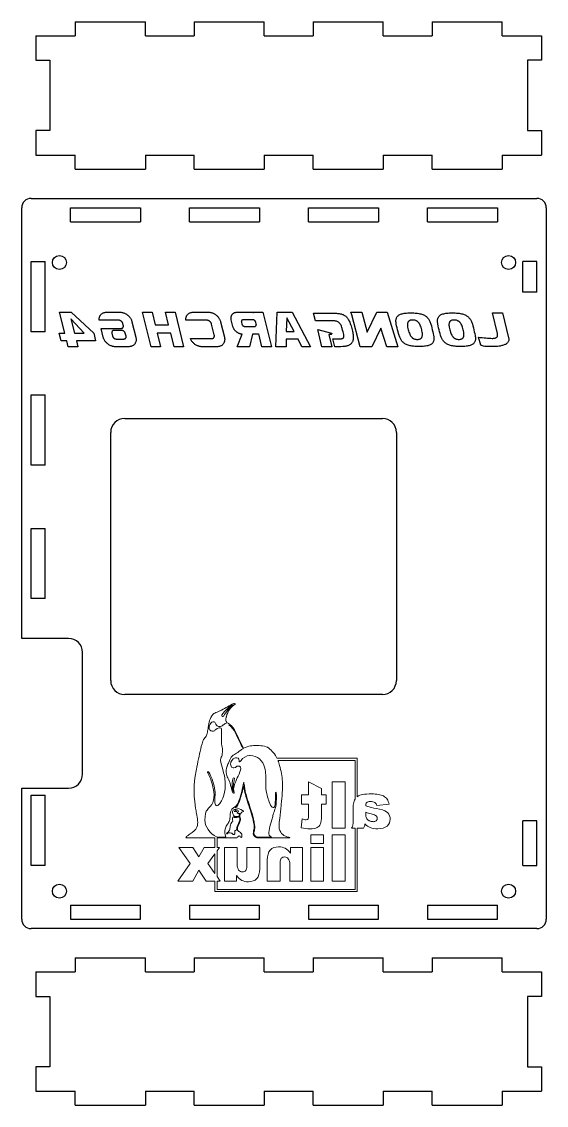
# Model space of a CAD drawing. Header units: millimetres. Extents: x -137 to 136, y -116 to 116.
# Drawn here: x 24 to 136, y -115.8 to 115.8 of the extents above; entities that cross this region are included whole.
import ezdxf

# ---------------------------------------------------------------- set-up
doc = ezdxf.new("R2010")
doc.units = ezdxf.units.MM
doc.layers.get('0').update_dxf_attribs({"lineweight": 25, "true_color": 0xffffff})
doc.layers.add('ENGRAVE', color=7, linetype='Continuous', true_color=0xffffff)

msp = doc.modelspace()

# ---------------------------------------------------------------- linework, layer by layer
for p, q in [((35.4, 115.75), (50.4, 115.75)), ((35.4, 115.75), (35.4, 112.75)), ((50.4, 112.75), (50.4, 115.75)), ((60.8, 115.75), (75.8, 115.75)), ((60.8, 115.75), (60.8, 112.75)), ((75.8, 112.75), (75.8, 115.75)), ((86.2, 115.75), (101.2, 115.75)), ((86.2, 115.75), (86.2, 112.75)), ((101.2, 112.75), (101.2, 115.75)), ((111.6, 115.75), (126.6, 115.75)), ((111.6, 115.75), (111.6, 112.75)), ((126.6, 112.75), (126.6, 115.75)), ((27, 112.75), (35.4, 112.75)), ((50.4, 112.75), (60.8, 112.75)), ((75.8, 112.75), (86.2, 112.75)), ((101.2, 112.75), (111.6, 112.75)), ((126.6, 112.75), (135, 112.75)), ((27, 107.5), (30, 107.5)), ((30, 107.5), (30, 92.5)), ((135, 107.5), (132, 107.5)), ((132, 107.5), (132, 92.5)), ((30, 92.5), (27, 92.5)), ((132, 92.5), (135, 92.5)), ((27, 87.25), (35.4, 87.25)), ((35.4, 84.25), (35.4, 87.25)), ((50.4, 87.25), (50.4, 84.25)), ((50.4, 87.25), (60.8, 87.25)), ((60.8, 84.25), (60.8, 87.25)), ((75.8, 87.25), (75.8, 84.25)), ((75.8, 87.25), (86.2, 87.25)), ((86.2, 84.25), (86.2, 87.25)), ((101.2, 87.25), (101.2, 84.25)), ((101.2, 87.25), (111.6, 87.25)), ((111.6, 84.25), (111.6, 87.25)), ((126.6, 87.25), (126.6, 84.25)), ((126.6, 87.25), (135, 87.25)), ((35.4, 84.25), (50.4, 84.25)), ((60.8, 84.25), (75.8, 84.25)), ((86.2, 84.25), (101.2, 84.25)), ((111.6, 84.25), (126.6, 84.25)), ((26, 78), (134, 78)), ((24, -16), (24, 76)), ((34.4, 73), (34.4, 76)), ((34.4, 76), (49.4, 76)), ((49.4, 76), (49.4, 73)), ((59.8, 73), (59.8, 76)), ((59.8, 76), (74.8, 76)), ((74.8, 76), (74.8, 73)), ((85.2, 73), (85.2, 76)), ((85.2, 76), (100.2, 76)), ((100.2, 76), (100.2, 73)), ((110.6, 73), (110.6, 76)), ((110.6, 76), (125.6, 76)), ((125.6, 76), (125.6, 73)), ((136, 76), (136, -76)), ((34.4, 73), (49.4, 73)), ((59.8, 73), (74.8, 73)), ((85.2, 73), (100.2, 73)), ((110.6, 73), (125.6, 73)), ((26, 49.5), (26, 64.5)), ((26, 64.5), (29, 64.5)), ((29, 49.5), (29, 64.5)), ((131, 58), (131, 64.5)), ((134, 64.5), (131, 64.5)), ((134, 58), (134, 64.5)), ((134, 58), (131, 58)), ((29, 49.5), (26, 49.5)), ((26, 21), (26, 36)), ((26, 36), (29, 36)), ((26, 36), (29, 36)), ((29, 21), (29, 36)), ((46, 31), (101, 31)), ((43, -25), (43, 28)), ((104, 28), (104, -25)), ((29, 21), (26, 21)), ((26, -7.5), (26, 7.5)), ((26, 7.5), (29, 7.5)), ((29, -7.5), (29, 7.5)), ((29, -7.5), (26, -7.5)), ((34, -16), (24, -16)), ((37, -45), (37, -19)), ((101, -28), (46, -28)), ((24, -76), (24, -48)), ((24, -48), (34, -48)), ((26, -64.5), (26, -49.5)), ((26, -49.5), (29, -49.5)), ((29, -64.5), (29, -49.5)), ((131, -64.5), (131, -55)), ((134, -55), (131, -55)), ((134, -64.5), (134, -55)), ((29, -64.5), (26, -64.5)), ((131, -64.5), (134, -64.5)), ((34.4, -73), (49.4, -73)), ((34.4, -73), (34.4, -76)), ((49.4, -76), (49.4, -73)), ((59.8, -73), (74.8, -73)), ((59.8, -73), (59.8, -76)), ((74.8, -76), (74.8, -73)), ((85.2, -73), (100.2, -73)), ((85.2, -73), (85.2, -76)), ((100.2, -76), (100.2, -73)), ((110.6, -73), (125.6, -73)), ((110.6, -73), (110.6, -76)), ((125.6, -76), (125.6, -73)), ((34.4, -76), (49.4, -76)), ((59.8, -76), (74.8, -76)), ((85.2, -76), (100.2, -76)), ((110.6, -76), (125.6, -76)), ((134, -78), (26, -78)), ((35.4, -84.25), (50.4, -84.25)), ((35.4, -84.25), (35.4, -87.25)), ((50.4, -87.25), (50.4, -84.25)), ((60.8, -84.25), (75.8, -84.25)), ((60.8, -84.25), (60.8, -87.25)), ((75.8, -87.25), (75.8, -84.25)), ((86.2, -84.25), (101.2, -84.25)), ((86.2, -84.25), (86.2, -87.25)), ((101.2, -87.25), (101.2, -84.25)), ((111.6, -84.25), (126.6, -84.25)), ((111.6, -84.25), (111.6, -87.25)), ((126.6, -87.25), (126.6, -84.25)), ((27, -87.25), (35.4, -87.25)), ((50.4, -87.25), (60.8, -87.25)), ((75.8, -87.25), (86.2, -87.25)), ((101.2, -87.25), (111.6, -87.25)), ((126.6, -87.25), (135, -87.25)), ((27, -92.5), (30, -92.5)), ((30, -92.5), (30, -107.5)), ((135, -92.5), (132, -92.5)), ((132, -92.5), (132, -107.5)), ((30, -107.5), (27, -107.5)), ((132, -107.5), (135, -107.5)), ((27, -112.75), (35.4, -112.75)), ((35.4, -115.75), (35.4, -112.75)), ((50.4, -112.75), (50.4, -115.75)), ((50.4, -112.75), (60.8, -112.75)), ((60.8, -115.75), (60.8, -112.75)), ((75.8, -112.75), (75.8, -115.75)), ((75.8, -112.75), (86.2, -112.75)), ((86.2, -115.75), (86.2, -112.75)), ((101.2, -112.75), (101.2, -115.75)), ((101.2, -112.75), (111.6, -112.75)), ((111.6, -115.75), (111.6, -112.75)), ((126.6, -112.75), (126.6, -115.75)), ((126.6, -112.75), (135, -112.75)), ((35.4, -115.75), (50.4, -115.75)), ((60.8, -115.75), (75.8, -115.75)), ((86.2, -115.75), (101.2, -115.75)), ((111.6, -115.75), (126.6, -115.75))]:
    msp.add_line(p, q)
at = {"color": 7, "true_color": 0xffffff}
for p, q in [((27, 112.75), (27, 107.5)), ((135, 112.75), (135, 107.5)), ((27, 92.5), (27, 87.25)), ((135, 92.5), (135, 87.25)), ((27, -87.25), (27, -92.5)), ((135, -87.25), (135, -92.5)), ((27, -107.5), (27, -112.75)), ((135, -107.5), (135, -112.75))]:
    msp.add_line(p, q, dxfattribs=at)
at = {"color": 3, "lineweight": 5, "true_color": 0x00ff00}
for p, q in [((78.51, -41.6), (95.18, -41.6)), ((95.18, -41.6), (95.65, -41.6)), ((95.65, -41.6), (95.65, -42.07)), ((95.18, -42.07), (78.72, -42.07)), ((95.18, -50.37), (95.18, -42.07)), ((95.65, -42.07), (95.65, -49.83)), ((94.44, -56.52), (95.18, -56.52)), ((95.18, -69.62), (95.18, -56.52)), ((95.65, -56.52), (97, -56.52)), ((95.65, -56.52), (95.65, -69.62)), ((59.07, -58.61), (65.23, -58.61)), ((65.23, -60.7), (65.23, -58.61)), ((65.71, -58.61), (69.93, -58.61)), ((65.71, -58.61), (65.71, -60.7)), ((60.53, -60.7), (57.52, -60.7)), ((57.52, -60.7), (59.94, -64.1)), ((61.84, -62.69), (60.53, -60.7)), ((62.96, -60.7), (61.84, -62.69)), ((65.23, -60.7), (62.96, -60.7)), ((63.76, -64.1), (65.23, -62.05)), ((65.23, -66.22), (65.23, -62.05)), ((66.21, -60.7), (65.71, -60.7)), ((65.71, -61.39), (66.21, -60.7)), ((65.71, -61.39), (65.71, -66.9)), ((59.94, -64.1), (57.34, -67.83)), ((65.23, -66.22), (63.76, -64.1)), ((60.53, -67.83), (61.84, -65.53)), ((61.84, -65.53), (63.39, -67.83)), ((66.35, -67.83), (65.71, -66.9)), ((57.34, -67.83), (60.53, -67.83)), ((63.39, -67.83), (65.23, -67.83)), ((65.23, -69.62), (65.23, -67.83)), ((65.71, -67.83), (66.35, -67.83)), ((65.71, -67.83), (65.71, -69.62)), ((65.23, -70.09), (65.23, -69.62)), ((65.71, -70.09), (65.23, -70.09)), ((65.71, -69.62), (95.18, -69.62)), ((95.18, -70.09), (65.71, -70.09)), ((95.65, -70.09), (95.18, -70.09)), ((95.65, -69.62), (95.65, -70.09))]:
    msp.add_line(p, q, dxfattribs=at)
at = {"color": 3, "lineweight": 5, "true_color": 0x00ff00, "flags": 128}
for points in [[(66.34, -31.49), (66.33, -31.49)], [(69.88, -36.42), (69.88, -36.42)], [(70.5, -38.04), (70.5, -38.04)], [(69.66, -40.65), (69.66, -40.65)], [(61.64, -42.31), (61.64, -42.31)], [(68.12, -46.07), (68.12, -46.07)], [(68.61, -47.43), (68.61, -47.43)], [(71.58, -47.72), (71.58, -47.72), (71.58, -47.72)], [(85.26, -46.66), (85.26, -49.39), (83.76, -49.39), (83.76, -51.39), (85.26, -51.39), (85.26, -53.92)], [(88.01, -53.9), (88.01, -51.39), (89.01, -51.39), (89.01, -49.39), (88.01, -49.39), (88.01, -48.07), (85.26, -46.66)], [(93.05, -46.66), (90.31, -46.66), (90.31, -56.52), (93.05, -56.52), (93.05, -46.66)], [(70.63, -50.36), (70.63, -50.35)], [(76.55, -50.03), (76.55, -50.03)], [(94.78, -51.85), (94.78, -55)], [(97.45, -53.57), (97.45, -53.13)], [(99.83, -51.7), (102.45, -51.43)], [(68.51, -53.92), (68.51, -53.92)], [(70.01, -53.33), (70.01, -53.25)], [(83.85, -54.57), (83.65, -56.46)], [(68.48, -56.4), (68.48, -56.4)], [(67.57, -58.49), (66.09, -58.49)], [(73.79, -58.33), (73.79, -58.33), (73.79, -58.33)], [(74.34, -58.61), (78.14, -58.61), (81.24, -58.61)], [(77.4, -58.49), (74.39, -58.49)], [(88.45, -57.98), (85.71, -57.98), (85.71, -59.84), (88.45, -59.84), (88.45, -57.98)], [(93.05, -57.98), (90.31, -57.98), (90.31, -67.83), (93.05, -67.83), (93.05, -57.98)], [(70.01, -64.13), (70.01, -60.7), (67.27, -60.7), (67.27, -67.83)], [(74.81, -65.24), (74.81, -60.7), (72.07, -60.7), (72.07, -64.62)], [(81.23, -64.41), (81.23, -67.83), (83.97, -67.83), (83.97, -60.7)], [(83.97, -60.7), (81.42, -60.7), (81.42, -61.87)], [(88.45, -60.7), (85.71, -60.7), (85.71, -67.83), (88.45, -67.83), (88.45, -60.7)], [(76.43, -63.3), (76.43, -67.83), (79.17, -67.83), (79.17, -63.92)], [(67.27, -67.83), (69.83, -67.83), (69.83, -66.68)]]:
    msp.add_lwpolyline(points, dxfattribs=at)
for centre in [(32.05, 64.3), (127.95, 64.3), (32.05, -70), (127.95, -70)]:
    msp.add_circle(centre, 1.5)
for centre, radius, start, end in [((26, 76), 2, 90, 180), ((134, 76), 2, 0, 90), ((46, 28), 3, 90, 180), ((101, 28), 3, 0, 90), ((34, -19), 3, 0, 90), ((46, -25), 3, 180, 270), ((101, -25), 3, 270, 0), ((34, -45), 3, 270, 0), ((26, -76), 2, 180, 270), ((134, -76), 2, 270, 0)]:
    msp.add_arc(centre, radius, start, end)
at = {"color": 3, "lineweight": 5, "true_color": 0x00ff00}
for centre, radius, start, end in [((60.54, -25.61), 11, 305.6595, 306.6474), ((49.05, -28.68), 19.08, 347.3047, 347.7664), ((52.19, -57.03), 27.86, 55.1425, 55.3938), ((75.43, -23.75), 12.73, 234.9208, 236.2655), ((68.81, -36.18), 1.79, 101.2557, 108.5661), ((55.84, -12.5), 24.82, 293.33, 293.494), ((59.1, -35.48), 7.62, 353.0835, 353.475), ((61.64, -36.7), 5.03, 2.2099, 3.3606), ((83.39, -37.03), 16.73, 179.0202, 179.6901), ((43.52, -36.76), 23.16, 358.1338, 359.7273), ((75.16, -38.5), 8.64, 169.1675, 169.6127), ((18.19, -36.01), 48.49, 359.131, 359.4148), ((54.71, -43.26), 16.65, 24.2536, 25.591), ((73.04, -40.37), 6.19, 174.9459, 179.0417), ((72.88, -42.02), 1.02, 103.0253, 103.9185), ((72.77, -43.49), 2.46, 89.9647, 93.2314), ((72.69, -44.51), 6.5, 26.6052, 51.5408), ((-196.34, 9.43), 263.11, 348.4671, 348.6597), ((72.69, -44.51), 6.5, 12.2246, 22.0212), ((63.57, -47.7), 16.14, 4.0539, 16.4389), ((37.42, -39.92), 32.59, 348.5332, 349.1326), ((70.71, -44.16), 0.00168, 322.1676, 352.5927), ((70.71, -44.16), 0.00361, 316.8863, 336.605), ((64.62, -49.39), 4.36, 13.3653, 17.9704), ((30.21, -53.81), 41.81, 8.3744, 9.8187), ((113.92, -41.49), 42.8, 188.3805, 189.769), ((45.07, -59.63), 32.91, 16.0603, 16.9485), ((97, -51.49), 2.14, 148.491, 160.9756), ((97, -51.49), 2.14, 96.079, 129.1217), ((66.5, -49.31), 5.9, 318.083, 319.738), ((-61.38, -343.38), 319.44, 65.4613, 65.4858), ((-420.14, 8.47), 503.14, 353.1338, 353.1619), ((100.92, -43.04), 9.38, 248.3015, 254.5564), ((101.72, -41.05), 12.82, 250.5246, 256.0449), ((69.13, -55.57), 0.407, 114.4566, 132.5449), ((99.02, -53.43), 1.72, 240.661, 270.3317), ((60.6, -55.54), 7.93, 351.509, 353.7724), ((71.02, -56.34), 2.74, 345.6199, 350.4379), ((70.07, -56.32), 3.68, 352.5943, 7.4057), ((73.28, -58.06), 2.28, 180.4006, 182.5486), ((69.37, -62.95), 6.39, 46.2715, 48.5276)]:
    msp.add_arc(centre, radius, start, end, dxfattribs=at)
for points in [[(68.94, -30.04), (68.07, -30.58), (67.2, -31.03), (66.34, -31.49)], [(67.7, -32.73), (67.99, -31.49), (68.65, -30.66), (69.64, -29.96)], [(69.64, -29.96), (69.43, -29.84), (69.06, -29.96), (68.94, -30.04)], [(64.81, -32.23), (64.08, -33.08), (63.95, -34.02), (63.82, -35)], [(65.7, -31.76), (65.36, -31.87), (65.03, -31.99), (64.81, -32.23)], [(66.33, -31.49), (66.15, -31.61), (65.92, -31.68), (65.7, -31.76)], [(66.75, -32.36), (66.62, -32.6), (66.91, -32.85), (67.12, -32.56)], [(69.14, -30.17), (68.27, -30.54), (67.45, -31.36), (66.75, -32.36)], [(67.12, -32.56), (67.57, -31.86), (68.44, -30.54), (69.14, -30.17)], [(64.02, -35.37), (63.9, -35), (64.27, -33.51), (65.1, -33.84)], [(65.1, -33.84), (65.28, -33.91), (65.38, -34.1), (65.47, -34.29)], [(65.47, -34.29), (65.55, -34.44), (65.63, -34.6), (65.76, -34.71)], [(65.76, -34.71), (65.92, -34.83), (66.09, -34.87), (66.29, -34.83)], [(66.29, -34.83), (66.5, -34.83), (66.75, -34.71), (66.95, -34.54)], [(67.11, -34.43), (67.35, -34.26), (67.59, -34.08), (67.86, -34.01)], [(67.86, -34.01), (67.48, -33.72), (67.56, -33.34), (67.66, -32.88)], [(68.36, -34.34), (68.2, -34.22), (68.07, -34.14), (68.01, -34.1)], [(68.24, -34.48), (68.82, -34.94), (69.32, -35.42), (69.64, -36.24)], [(69.72, -36.07), (69.41, -35.31), (68.86, -34.75), (68.46, -34.42)], [(63.36, -36.9), (63.3, -37), (63.2, -37.13), (63.1, -37.27)], [(63.65, -36.07), (63.61, -36.32), (63.49, -36.69), (63.36, -36.9)], [(63.82, -35), (63.77, -35.36), (63.73, -35.71), (63.65, -36.07)], [(64.52, -35.78), (64.31, -35.74), (64.1, -35.58), (64.02, -35.37)], [(65.14, -35.74), (64.93, -35.82), (64.72, -35.86), (64.52, -35.78)], [(65.38, -35.52), (65.31, -35.6), (65.23, -35.68), (65.14, -35.74)], [(65.67, -35.29), (65.56, -35.33), (65.47, -35.43), (65.38, -35.52)], [(66.58, -35.2), (66.39, -34.97), (66.02, -35.14), (65.74, -35.26)], [(66.67, -36.35), (66.67, -35.88), (66.66, -35.31), (66.58, -35.2)], [(69.64, -36.24), (69.88, -36.86), (70.19, -37.45), (70.5, -38.04)], [(71.37, -39.46), (70.73, -38.27), (70.16, -37.03), (69.88, -36.42)], [(62.66, -37.97), (62.21, -39.46), (61.93, -40.83), (61.64, -42.31)], [(63.1, -37.27), (62.91, -37.5), (62.71, -37.76), (62.66, -37.97)], [(66.66, -38.59), (66.64, -38.24), (66.65, -37.88), (66.66, -37.52)], [(66.77, -39.21), (66.72, -38.97), (66.66, -38.73), (66.66, -38.59)], [(66.87, -39.83), (66.87, -39.68), (66.82, -39.45), (66.77, -39.21)], [(70.5, -38.04), (70.76, -38.55), (71.02, -39.05), (71.25, -39.58)], [(74.06, -38.88), (73.35, -38.88), (72.36, -38.92), (71.37, -39.46)], [(76.74, -39.42), (76.12, -38.96), (74.8, -38.88), (74.06, -38.88)], [(66.46, -42.02), (66.41, -41.8), (66.51, -41.6), (66.62, -41.4)], [(66.62, -41.4), (66.69, -41.25), (66.77, -41.1), (66.79, -40.94)], [(66.79, -40.94), (66.84, -40.64), (66.84, -40.47), (66.85, -40.27)], [(68.69, -41.4), (68.54, -41.62), (68.31, -42.2), (68.13, -42.66)], [(69.66, -40.65), (69.3, -40.87), (69.01, -41.05), (68.69, -41.4)], [(69.18, -41.73), (69.47, -41.48), (69.84, -41.36), (70.21, -41.6)], [(70.67, -39.95), (70.26, -40.28), (69.94, -40.47), (69.66, -40.65)], [(70.21, -41.6), (70.3, -41.69), (70.42, -41.93), (70.42, -42.06)], [(71.25, -39.58), (71.04, -39.7), (70.83, -39.83), (70.67, -39.95)], [(70.83, -42.06), (71.12, -41.6), (72.07, -40.94), (72.65, -41.03)], [(72.78, -41.03), (73.48, -41.11), (74.26, -41.23), (74.76, -41.73)], [(61.46, -43.17), (60.76, -46.35), (60.55, -48.46), (61.13, -52.3)], [(66.92, -44.01), (66.74, -43.36), (66.56, -42.7), (66.46, -42.02)], [(67.86, -43.3), (67.66, -43.87), (67.57, -44.45), (67.7, -45.03)], [(68.13, -42.66), (68.01, -42.96), (67.91, -43.22), (67.86, -43.3)], [(68.69, -43.3), (68.48, -42.68), (68.69, -42.14), (69.18, -41.73)], [(69.31, -43.67), (69.14, -43.71), (68.77, -43.59), (68.69, -43.3)], [(69.82, -43.41), (69.72, -43.5), (69.6, -43.6), (69.31, -43.67)], [(70.13, -43.26), (69.98, -43.27), (69.91, -43.34), (69.82, -43.41)], [(70.71, -44.16), (70.88, -43.67), (70.75, -43.21), (70.13, -43.26)], [(70.42, -42.06), (70.34, -42.6), (70.63, -42.43), (70.83, -42.06)], [(74.76, -41.73), (75.38, -42.26), (75.62, -42.84), (75.91, -43.71)], [(75.91, -43.71), (76.07, -44.18), (76.08, -44.56), (76.08, -44.89)], [(63.69, -44.62), (63.61, -44.49), (63.82, -44.37), (63.9, -44.54)], [(64.72, -47.3), (64.44, -46.15), (63.73, -44.62), (63.69, -44.62)], [(63.9, -44.54), (64.23, -44.91), (64.64, -46.06), (64.81, -46.56)], [(67.45, -46.85), (67.43, -45.88), (67.17, -44.95), (66.92, -44.01)], [(67.7, -45.03), (67.77, -45.4), (67.95, -45.74), (68.12, -46.07)], [(68.12, -46.07), (68.24, -46.3), (68.36, -46.53), (68.44, -46.77)], [(69.22, -48.87), (68.85, -48), (68.81, -47.14), (69.06, -45.98)], [(69.06, -45.98), (69.14, -45.69), (69.51, -45.77), (69.43, -46.06)], [(69.35, -47.47), (69.56, -46.85), (69.84, -46.19), (70.01, -45.82)], [(70.01, -45.82), (70.22, -45.44), (70.59, -44.54), (70.71, -44.16)], [(76.08, -44.89), (76.09, -45.07), (76.09, -45.24), (76.12, -45.4)], [(76.12, -45.4), (76.18, -45.96), (76.15, -46.33), (76.12, -46.7)], [(64.56, -51.47), (65.34, -50.36), (65.05, -48.54), (64.72, -47.3)], [(64.81, -46.56), (65.01, -47.18), (65.18, -47.88), (65.26, -48.5)], [(65.26, -48.5), (65.32, -48.93), (65.29, -49.38), (65.26, -49.83)], [(65.84, -51.72), (67.2, -50.65), (67.49, -48.46), (67.45, -46.85)], [(68.44, -46.77), (68.51, -46.94), (68.56, -47.18), (68.61, -47.43)], [(68.61, -47.43), (68.66, -47.65), (68.71, -47.87), (68.77, -48.04)], [(68.87, -48.38), (68.92, -48.59), (68.96, -48.77), (69.1, -48.99)], [(69.36, -46.4), (69.2, -47.21), (69.01, -48.18), (69.22, -48.87)], [(69.35, -48.83), (69.22, -48.58), (69.18, -47.92), (69.35, -47.47)], [(71.41, -46.68), (71.17, -48), (70.83, -49.37), (70.38, -50.69)], [(70.63, -50.35), (70.92, -49.4), (71.21, -48.46), (71.41, -47.47)], [(71.41, -47.47), (71.45, -47.88), (71.5, -48.25), (71.58, -48.54)], [(71.58, -48.54), (71.81, -49.62), (72.15, -50.66), (72.5, -51.71)], [(76.12, -46.7), (76.09, -47.07), (76.06, -47.45), (76.12, -48)], [(76.12, -48), (76.22, -48.93), (76.37, -49.43), (76.55, -50.03)], [(79.42, -51.43), (79.59, -49.86), (79.75, -48.13), (79.67, -46.56)], [(65.26, -49.83), (65.22, -50.37), (65.19, -50.91), (65.3, -51.43)], [(69.1, -48.99), (69.27, -49.16), (69.47, -49.04), (69.35, -48.83)], [(69.6, -52.13), (70.05, -51.88), (70.34, -51.35), (70.63, -50.36)], [(70.38, -50.69), (70.34, -50.85), (70.26, -51.02), (70.17, -51.18)], [(72.4, -51.02), (72.16, -50.27), (71.95, -49.53), (71.74, -48.75)], [(76.7, -50.52), (76.86, -51.02), (77.03, -51.51), (77.36, -51.93)], [(77.94, -52.01), (78.19, -51.48), (78.17, -50.6), (78.17, -49.87)], [(78.17, -49.87), (78.16, -49.51), (78.16, -49.18), (78.18, -48.95)], [(78.18, -48.95), (78.27, -48.79), (78.35, -48.83), (78.35, -48.95)], [(78.35, -48.95), (78.43, -49.37), (78.35, -51.02), (78.31, -51.55)], [(94.98, -50.79), (94.85, -51.16), (94.78, -51.52), (94.78, -51.85)], [(98.76, -49.23), (97.93, -49.23), (97.27, -49.27), (96.78, -49.36)], [(97.66, -51.06), (97.8, -50.92), (98.04, -50.86), (98.39, -50.86)], [(98.39, -50.86), (98.84, -50.86), (99.18, -50.93), (99.41, -51.07)], [(100.18, -49.34), (99.74, -49.26), (99.27, -49.23), (98.76, -49.23)], [(101.22, -49.66), (100.97, -49.52), (100.62, -49.42), (100.18, -49.34)], [(102.02, -50.35), (101.84, -50.09), (101.57, -49.86), (101.22, -49.66)], [(102.45, -51.43), (102.35, -50.97), (102.21, -50.61), (102.02, -50.35)], [(61.13, -52.3), (61.18, -52.66), (61.25, -53.03), (61.32, -53.41)], [(63.16, -55.35), (63.07, -54.94), (63.2, -53.29), (63.4, -52.92)], [(63.4, -52.92), (63.61, -52.58), (63.86, -52.3), (64.09, -52.05)], [(64.09, -52.05), (64.28, -51.84), (64.45, -51.66), (64.56, -51.47)], [(65.3, -51.43), (65.34, -51.64), (65.67, -51.84), (65.84, -51.72)], [(68.81, -52.59), (68.57, -52.99), (68.54, -53.45), (68.51, -53.92)], [(69.31, -52.13), (69.1, -52.26), (68.89, -52.42), (68.81, -52.59)], [(69.02, -52.96), (68.89, -53.29), (69.1, -53.7), (69.39, -53.95)], [(70.01, -52.59), (69.6, -52.46), (69.14, -52.59), (69.02, -52.96)], [(70.17, -51.18), (69.97, -51.68), (69.8, -51.84), (69.31, -52.13)], [(69.64, -52.79), (69.51, -52.79), (69.35, -52.96), (69.39, -53)], [(69.39, -53), (69.47, -53.08), (69.51, -52.96), (69.68, -52.96)], [(69.72, -52.17), (69.68, -52.13), (69.64, -52.13), (69.6, -52.13)], [(69.93, -52.92), (69.93, -52.83), (69.8, -52.79), (69.64, -52.79)], [(69.68, -52.96), (69.8, -52.96), (69.93, -53), (69.93, -52.92)], [(71.17, -52.74), (70.71, -52.53), (70.1, -52.25), (69.72, -52.17)], [(70.17, -53.12), (70.34, -52.96), (70.26, -52.63), (70.01, -52.59)], [(70.01, -53.25), (70.05, -53.21), (70.17, -53.12), (70.17, -53.12)], [(71, -53.12), (71.08, -53.04), (71.17, -53), (71.29, -52.96)], [(71.29, -52.96), (71.37, -52.96), (71.37, -52.83), (71.29, -52.79)], [(73.73, -55.85), (73.48, -54.2), (72.94, -52.59), (72.4, -51.02)], [(72.5, -51.71), (72.94, -53.07), (73.39, -54.44), (73.6, -55.89)], [(77.36, -51.93), (77.48, -52.09), (77.85, -52.22), (77.94, -52.01)], [(77.96, -52.81), (77.84, -53.16), (77.72, -53.51), (77.65, -53.87)], [(78.31, -51.55), (78.24, -51.98), (78.1, -52.39), (77.96, -52.81)], [(79.09, -54.49), (79.17, -53.54), (79.28, -52.62), (79.39, -51.68)], [(97.45, -51.75), (97.45, -51.42), (97.52, -51.19), (97.66, -51.06)], [(100.42, -52.51), (99.39, -52.31), (98.72, -52.16), (98.42, -52.08)], [(99.41, -51.07), (99.58, -51.18), (99.72, -51.39), (99.83, -51.7)], [(102.19, -53.29), (101.87, -52.94), (101.28, -52.68), (100.42, -52.51)], [(61.32, -53.41), (61.52, -54.43), (61.72, -55.47), (61.42, -56.34)], [(66.09, -58.49), (64.72, -58.37), (63.32, -56.51), (63.16, -55.35)], [(68.36, -54.94), (68.26, -55.21), (68.1, -55.46), (67.94, -55.71)], [(68.51, -53.92), (68.49, -54.26), (68.46, -54.61), (68.36, -54.94)], [(68.85, -55.27), (68.56, -55.73), (68.52, -56.03), (68.48, -56.4)], [(69.1, -55.06), (69.08, -55.14), (69.02, -55.17), (68.96, -55.2)], [(69.1, -54.2), (69.02, -54.24), (68.98, -54.4), (68.98, -54.49)], [(68.98, -54.49), (68.98, -54.59), (69.01, -54.7), (69.04, -54.81)], [(69.04, -54.81), (69.07, -54.9), (69.1, -54.99), (69.1, -55.06)], [(69.35, -54.21), (69.26, -54.19), (69.17, -54.17), (69.1, -54.2)], [(69.56, -54.24), (69.49, -54.24), (69.42, -54.22), (69.35, -54.21)], [(69.39, -53.95), (69.56, -54.12), (69.8, -54.08), (69.99, -54.05)], [(70.26, -54.16), (70.09, -54.24), (69.8, -54.24), (69.56, -54.24)], [(69.93, -56.72), (69.93, -56.31), (70.1, -55.91), (70.27, -55.52)], [(69.99, -54.05), (70.08, -54.03), (70.16, -54.02), (70.22, -54.03)], [(70.4, -53.41), (70.27, -53.41), (70.1, -53.42), (70.01, -53.33)], [(70.22, -54.03), (70.3, -54.07), (70.3, -54.11), (70.26, -54.16)], [(70.27, -55.52), (70.38, -55.29), (70.48, -55.05), (70.55, -54.82)], [(70.55, -54.4), (70.42, -54.11), (70.34, -53.74), (70.55, -53.45)], [(70.55, -53.45), (70.58, -53.4), (70.51, -53.4), (70.4, -53.41)], [(70.4, -55.58), (70.53, -55.3), (70.66, -55.02), (70.71, -54.73)], [(70.55, -53.91), (70.55, -53.64), (70.71, -53.45), (70.89, -53.25)], [(70.64, -54.32), (70.59, -54.21), (70.55, -54.09), (70.55, -53.91)], [(70.55, -54.82), (70.59, -54.65), (70.59, -54.57), (70.55, -54.4)], [(70.71, -54.73), (70.73, -54.56), (70.69, -54.45), (70.64, -54.32)], [(77.39, -54.79), (77.05, -55.91), (76.58, -57.45), (76.86, -58.04)], [(77.65, -53.87), (77.6, -54.09), (77.5, -54.42), (77.39, -54.79)], [(78.97, -56.67), (78.93, -56.47), (78.89, -55.6), (79.09, -54.49)], [(84.7, -54.75), (84.5, -54.75), (84.22, -54.69), (83.85, -54.57)], [(85.18, -54.52), (85.09, -54.67), (84.93, -54.75), (84.7, -54.75)], [(85.26, -53.92), (85.26, -54.22), (85.23, -54.42), (85.18, -54.52)], [(87.77, -55.63), (87.93, -55.27), (88.01, -54.69), (88.01, -53.9)], [(94.78, -55), (94.78, -55.34), (94.76, -55.6), (94.71, -55.79)], [(97.61, -54.4), (97.5, -54.18), (97.45, -53.91), (97.45, -53.57)], [(98.18, -54.94), (97.91, -54.79), (97.72, -54.61), (97.61, -54.4)], [(98.63, -53.49), (99.19, -53.64), (99.54, -53.78), (99.69, -53.92)], [(99.7, -54.95), (99.54, -55.09), (99.32, -55.16), (99.03, -55.16)], [(99.69, -53.92), (99.85, -54.07), (99.92, -54.24), (99.92, -54.43)], [(99.92, -54.43), (99.92, -54.64), (99.85, -54.82), (99.7, -54.95)], [(102, -56.09), (102.44, -55.69), (102.66, -55.21), (102.66, -54.63)], [(102.66, -54.63), (102.66, -54.09), (102.5, -53.64), (102.19, -53.29)], [(59.96, -57.77), (59.69, -57.96), (59.44, -58.13), (59.27, -58.28)], [(61.42, -56.34), (61.25, -56.88), (60.55, -57.37), (59.96, -57.77)], [(67.49, -56.55), (67.24, -57.29), (67.37, -57.79), (67.57, -58.49)], [(67.94, -55.71), (67.76, -55.98), (67.58, -56.25), (67.49, -56.55)], [(67.91, -57.5), (67.8, -57.59), (67.72, -57.65), (67.74, -57.71)], [(67.74, -57.71), (67.74, -57.75), (67.78, -57.79), (67.86, -57.75)], [(67.86, -57.75), (68.07, -57.54), (68.44, -57.54), (68.73, -57.58)], [(68.44, -56.72), (68.39, -57.14), (68.1, -57.35), (67.91, -57.5)], [(68.73, -57.58), (68.81, -57.58), (68.87, -57.64), (68.94, -57.71)], [(68.94, -57.71), (69.01, -57.78), (69.08, -57.85), (69.18, -57.87)], [(69.18, -57.87), (69.27, -57.91), (69.43, -57.87), (69.47, -57.75)], [(69.49, -57.44), (69.47, -57.32), (69.45, -57.21), (69.51, -57.13)], [(69.47, -57.75), (69.53, -57.66), (69.51, -57.55), (69.49, -57.44)], [(69.51, -57.13), (69.54, -57.08), (69.61, -57.05), (69.67, -57.01)], [(69.67, -57.01), (69.79, -56.95), (69.93, -56.87), (69.93, -56.72)], [(70.05, -56.76), (70.05, -56.35), (70.23, -55.97), (70.4, -55.58)], [(70.49, -57.35), (70.28, -57.22), (70.08, -57.09), (70.05, -56.76)], [(70.88, -57.67), (70.77, -57.52), (70.63, -57.44), (70.49, -57.35)], [(71, -58.08), (71, -57.91), (70.96, -57.79), (70.88, -57.67)], [(73.51, -57.14), (73.43, -57.57), (73.35, -57.91), (73.6, -58.16)], [(73.73, -58.04), (73.5, -57.78), (73.6, -57.34), (73.68, -57.02)], [(73.6, -55.89), (73.68, -56.36), (73.59, -56.78), (73.51, -57.14)], [(81.03, -58.45), (79.92, -58.24), (79.34, -57.83), (78.97, -56.67)], [(83.65, -56.46), (84.33, -56.61), (84.96, -56.68), (85.55, -56.68)], [(85.55, -56.68), (86.23, -56.68), (86.73, -56.59), (87.06, -56.42)], [(87.06, -56.42), (87.38, -56.24), (87.62, -55.98), (87.77, -55.63)], [(94.71, -55.79), (94.67, -55.98), (94.58, -56.22), (94.44, -56.52)], [(97, -56.52), (97.1, -56.34), (97.17, -56.19), (97.2, -56.1)], [(97.2, -56.1), (97.23, -56), (97.26, -55.85), (97.29, -55.64)], [(97.29, -55.64), (97.65, -55.99), (98.01, -56.24), (98.37, -56.38)], [(98.37, -56.38), (98.85, -56.58), (99.41, -56.68), (100.06, -56.68)], [(100.06, -56.68), (100.91, -56.68), (101.56, -56.48), (102, -56.09)], [(59.27, -58.28), (59.19, -58.33), (59.11, -58.49), (59.07, -58.61)], [(69.93, -58.61), (70.05, -58.61), (70.1, -58.52), (70.16, -58.41)], [(70.16, -58.41), (70.21, -58.3), (70.27, -58.18), (70.42, -58.16)], [(70.42, -58.16), (70.52, -58.16), (70.58, -58.26), (70.64, -58.35)], [(70.64, -58.35), (70.71, -58.45), (70.77, -58.55), (70.88, -58.53)], [(70.88, -58.53), (71.02, -58.53), (71.01, -58.33), (71, -58.16)], [(74.39, -58.49), (74.1, -58.45), (74.01, -58.37), (73.73, -58.04)], [(73.79, -58.33), (73.98, -58.51), (74.09, -58.61), (74.34, -58.61)], [(76.86, -58.04), (76.99, -58.24), (77.19, -58.41), (77.4, -58.49)], [(81.24, -58.61), (81.28, -58.53), (81.2, -58.45), (81.03, -58.45)], [(77.07, -61.21), (76.64, -61.66), (76.43, -62.36), (76.43, -63.3)], [(78.85, -60.54), (78.09, -60.54), (77.5, -60.76), (77.07, -61.21)], [(80.27, -60.84), (79.88, -60.64), (79.4, -60.54), (78.85, -60.54)], [(81.42, -61.87), (81.04, -61.39), (80.66, -61.05), (80.27, -60.84)], [(70.32, -65.48), (70.11, -65.23), (70.01, -64.78), (70.01, -64.13)], [(72.07, -64.62), (72.07, -65.07), (71.99, -65.39), (71.82, -65.58)], [(79.17, -63.92), (79.17, -63.47), (79.26, -63.15), (79.42, -62.97)], [(79.42, -62.97), (79.59, -62.78), (79.82, -62.69), (80.12, -62.69)], [(80.12, -62.69), (80.45, -62.69), (80.72, -62.81), (80.92, -63.06)], [(80.92, -63.06), (81.13, -63.31), (81.23, -63.76), (81.23, -64.41)], [(69.83, -66.68), (70.21, -67.15), (70.59, -67.49), (70.98, -67.69)], [(71.12, -65.86), (70.8, -65.86), (70.53, -65.73), (70.32, -65.48)], [(71.82, -65.58), (71.66, -65.77), (71.42, -65.86), (71.12, -65.86)], [(74.17, -67.32), (74.6, -66.87), (74.81, -66.17), (74.81, -65.24)], [(70.98, -67.69), (71.37, -67.89), (71.84, -67.99), (72.4, -67.99)], [(72.4, -67.99), (73.16, -67.99), (73.75, -67.77), (74.17, -67.32)]]:
    msp.add_open_spline(points, degree=3, dxfattribs=at)
at = {"layer": 'ENGRAVE', "color": 3, "true_color": 0x00ff00}
for points in [[(33.64, 47.54), (32.41, 47.54), (32, 49.18), (33.23, 49.18), (32.1, 53.68), (34.56, 53.68), (39.37, 49.18), (39.77, 47.54), (35.68, 47.54), (35.99, 46.32), (33.94, 46.32)], [(47.58, 46.47), (47.47, 46.43), (47.35, 46.39), (47.23, 46.36), (47.1, 46.33), (46.97, 46.32), (46.84, 46.32), (43.97, 46.32), (43.84, 46.32), (43.7, 46.33), (43.56, 46.36), (43.42, 46.39), (43.29, 46.43), (43.15, 46.47), (43.01, 46.53), (42.88, 46.59), (42.75, 46.66), (42.62, 46.74), (42.5, 46.82), (42.38, 46.92), (42.26, 47.01), (42.15, 47.12), (42.04, 47.23), (41.94, 47.34), (41.85, 47.46), (41.77, 47.58), (41.69, 47.71), (41.62, 47.83), (41.55, 47.96), (41.5, 48.1), (41.45, 48.23), (41.41, 48.36), (40.95, 50.2), (45.17, 50.2), (45.21, 50.21), (45.26, 50.21), (45.3, 50.22), (45.34, 50.23), (45.38, 50.24), (45.42, 50.26), (45.46, 50.28), (45.49, 50.3), (45.53, 50.32), (45.56, 50.35), (45.58, 50.38), (45.61, 50.41), (45.63, 50.44), (45.65, 50.48), (45.67, 50.51), (45.68, 50.55), (45.7, 50.59), (45.7, 50.63), (45.71, 50.68), (45.71, 50.72), (45.71, 50.76), (45.71, 50.81), (45.7, 50.85), (45.69, 50.9), (45.6, 51.27), (45.59, 51.31), (45.57, 51.36), (45.55, 51.4), (45.53, 51.45), (45.51, 51.49), (45.48, 51.53), (45.45, 51.58), (45.42, 51.62), (45.38, 51.66), (45.35, 51.69), (45.31, 51.73), (45.27, 51.76), (45.23, 51.79), (45.19, 51.82), (45.14, 51.85), (45.1, 51.87), (45.05, 51.89), (45.01, 51.91), (44.96, 51.93), (44.91, 51.94), (44.87, 51.95), (44.82, 51.96), (44.77, 51.96), (44.73, 51.96), (42.97, 51.96), (40.54, 51.96), (40.54, 52.04), (40.53, 52.17), (40.54, 52.29), (40.56, 52.42), (40.58, 52.54), (40.61, 52.66), (40.66, 52.77), (40.71, 52.88), (40.77, 52.99), (40.83, 53.08), (40.91, 53.18), (40.99, 53.26), (41.08, 53.34), (41.18, 53.41), (41.28, 53.47), (41.39, 53.53), (41.5, 53.57), (41.62, 53.61), (41.74, 53.64), (41.87, 53.67), (42, 53.68), (42.13, 53.68), (44.99, 53.68), (45.13, 53.68), (45.27, 53.67), (45.4, 53.64), (45.54, 53.61), (45.68, 53.57), (45.82, 53.53), (45.95, 53.47), (46.09, 53.41), (46.22, 53.34), (46.35, 53.26), (46.47, 53.18), (46.59, 53.08), (46.71, 52.99), (46.82, 52.88), (46.92, 52.77), (47.02, 52.66), (47.12, 52.54), (47.2, 52.42), (47.28, 52.29), (47.35, 52.17), (47.41, 52.04), (47.47, 51.9), (47.51, 51.77), (47.55, 51.64), (48.37, 48.36), (48.4, 48.23), (48.42, 48.1), (48.43, 47.96), (48.43, 47.83), (48.43, 47.71), (48.41, 47.58), (48.39, 47.46), (48.35, 47.34), (48.31, 47.23), (48.26, 47.12), (48.2, 47.01), (48.13, 46.92), (48.06, 46.82), (47.98, 46.74), (47.89, 46.66), (47.79, 46.59), (47.69, 46.53)], [(54.69, 53.68), (56.74, 53.68), (58.58, 46.32), (56.53, 46.32), (55.82, 49.18), (52.95, 49.18), (53.67, 46.32), (51.62, 46.32), (49.78, 53.68), (51.83, 53.68), (52.49, 51.02), (55.36, 51.02)], [(66.37, 46.43), (66.26, 46.39), (66.13, 46.36), (66.01, 46.33), (65.88, 46.32), (65.74, 46.32), (62.47, 46.32), (62.34, 46.32), (62.2, 46.33), (62.06, 46.36), (61.92, 46.39), (61.79, 46.43), (61.65, 46.47), (61.51, 46.53), (61.38, 46.59), (61.25, 46.66), (61.12, 46.74), (60.99, 46.82), (60.87, 46.92), (60.76, 47.01), (60.65, 47.12), (60.54, 47.23), (60.44, 47.34), (60.35, 47.46), (60.26, 47.58), (60.19, 47.71), (60.12, 47.83), (60.05, 47.96), (60.02, 48.04), (60.4, 48.04), (62.04, 48.04), (64.5, 48.04), (64.55, 48.04), (64.6, 48.04), (64.65, 48.05), (64.7, 48.06), (64.75, 48.08), (64.79, 48.1), (64.84, 48.12), (64.88, 48.15), (64.92, 48.17), (64.95, 48.2), (64.99, 48.24), (65.02, 48.28), (65.04, 48.31), (65.07, 48.36), (65.09, 48.4), (65.1, 48.45), (65.12, 48.49), (65.13, 48.54), (65.13, 48.59), (65.14, 48.64), (65.13, 48.69), (65.13, 48.75), (65.12, 48.8), (65.11, 48.85), (64.54, 51.15), (64.52, 51.2), (64.5, 51.25), (64.48, 51.31), (64.46, 51.36), (64.43, 51.41), (64.4, 51.46), (64.36, 51.51), (64.33, 51.55), (64.29, 51.6), (64.24, 51.64), (64.2, 51.69), (64.15, 51.72), (64.1, 51.76), (64.05, 51.8), (64, 51.83), (63.95, 51.85), (63.9, 51.88), (63.84, 51.9), (63.79, 51.92), (63.73, 51.94), (63.68, 51.95), (63.62, 51.96), (63.57, 51.96), (63.51, 51.96), (61.06, 51.96), (59.42, 51.96), (59.04, 51.96), (59.03, 52.04), (59.03, 52.17), (59.04, 52.29), (59.05, 52.42), (59.08, 52.54), (59.11, 52.66), (59.16, 52.77), (59.21, 52.88), (59.27, 52.99), (59.33, 53.08), (59.41, 53.18), (59.49, 53.26), (59.58, 53.34), (59.67, 53.41), (59.78, 53.47), (59.89, 53.53), (60, 53.57), (60.12, 53.61), (60.24, 53.64), (60.37, 53.67), (60.5, 53.68), (60.63, 53.68), (63.9, 53.68), (64.04, 53.68), (64.17, 53.67), (64.31, 53.64), (64.45, 53.61), (64.59, 53.57), (64.72, 53.53), (64.86, 53.47), (64.99, 53.41), (65.13, 53.34), (65.25, 53.26), (65.38, 53.18), (65.5, 53.08), (65.62, 52.99), (65.73, 52.88), (65.83, 52.77), (65.93, 52.66), (66.02, 52.54), (66.11, 52.42), (66.19, 52.29), (66.26, 52.17), (66.32, 52.04), (66.38, 51.9), (66.42, 51.77), (66.46, 51.64), (67.28, 48.36), (67.31, 48.23), (67.33, 48.1), (67.34, 47.96), (67.34, 47.83), (67.33, 47.71), (67.32, 47.58), (67.29, 47.46), (67.26, 47.34), (67.22, 47.23), (67.17, 47.12), (67.11, 47.01), (67.04, 46.92), (66.97, 46.82), (66.88, 46.74), (66.79, 46.66), (66.7, 46.59), (66.6, 46.53), (66.49, 46.47)], [(74.42, 48.99), (74.32, 48.98), (74.21, 48.98), (73.29, 48.98), (72.63, 46.32), (69.97, 46.32), (71.08, 48.98), (71.04, 48.98), (70.93, 48.99), (70.82, 49.01), (70.71, 49.03), (70.6, 49.06), (70.49, 49.1), (70.38, 49.15), (70.27, 49.2), (70.17, 49.25), (70.06, 49.32), (69.96, 49.38), (69.87, 49.46), (69.77, 49.53), (69.69, 49.62), (69.6, 49.7), (69.52, 49.8), (69.45, 49.89), (69.38, 49.99), (69.32, 50.09), (69.26, 50.19), (69.21, 50.29), (69.17, 50.4), (69.13, 50.51), (69.1, 50.61), (68.74, 52.05), (68.72, 52.15), (68.7, 52.26), (68.69, 52.37), (68.69, 52.47), (68.7, 52.57), (68.71, 52.67), (68.73, 52.77), (68.76, 52.86), (68.79, 52.96), (68.83, 53.04), (68.88, 53.13), (68.93, 53.2), (68.99, 53.28), (69.06, 53.34), (69.13, 53.41), (69.2, 53.46), (69.29, 53.51), (69.37, 53.56), (69.46, 53.6), (69.56, 53.63), (69.66, 53.65), (69.76, 53.67), (69.86, 53.68), (69.97, 53.68), (73.04, 53.68), (73.15, 53.68), (73.25, 53.67), (73.36, 53.65), (73.46, 53.63), (73.45, 53.68), (75.49, 53.68), (77.33, 46.32), (75.29, 46.32), (74.61, 49.03), (74.53, 49.01)], [(80.44, 46.32), (78.23, 46.32), (78.52, 53.68), (81.71, 53.68), (85.68, 46.32), (83.84, 46.32), (83.02, 47.95), (80.44, 47.95)], [(91.42, 53.44), (91.62, 53.42), (91.81, 53.39), (91.99, 53.36), (92.17, 53.32), (92.34, 53.27), (92.5, 53.22), (92.65, 53.16), (92.79, 53.08), (92.93, 53), (93.06, 52.91), (93.19, 52.81), (93.31, 52.7), (93.42, 52.57), (93.53, 52.43), (93.64, 52.28), (93.74, 52.11), (93.84, 51.94), (93.94, 51.74), (94.03, 51.53), (94.13, 51.3), (94.22, 51.06), (94.31, 50.8), (94.39, 50.52), (94.48, 50.23), (94.57, 49.91), (94.63, 49.65), (94.69, 49.4), (94.73, 49.16), (94.77, 48.94), (94.79, 48.72), (94.8, 48.52), (94.8, 48.33), (94.8, 48.15), (94.78, 47.98), (94.75, 47.82), (94.72, 47.66), (94.67, 47.52), (94.62, 47.39), (94.56, 47.27), (94.49, 47.15), (94.41, 47.05), (94.32, 46.95), (94.22, 46.86), (94.12, 46.78), (94.01, 46.7), (93.89, 46.64), (93.77, 46.58), (93.63, 46.52), (93.49, 46.48), (93.35, 46.44), (93.2, 46.4), (93.04, 46.38), (92.87, 46.35), (92.7, 46.34), (92.53, 46.33), (92.16, 46.32), (92.15, 46.32), (90.84, 46.32), (90.42, 47.98), (91.26, 47.98), (91.6, 47.98), (91.9, 47.99), (92.14, 48.01), (92.25, 48.03), (92.34, 48.05), (92.43, 48.07), (92.5, 48.1), (92.57, 48.13), (92.62, 48.17), (92.67, 48.22), (92.71, 48.27), (92.74, 48.33), (92.76, 48.39), (92.78, 48.46), (92.78, 48.54), (92.79, 48.63), (92.78, 48.73), (92.75, 48.95), (92.69, 49.22), (92.62, 49.52), (92.52, 49.88), (92.44, 50.17), (92.35, 50.44), (92.26, 50.68), (92.17, 50.89), (92.07, 51.07), (91.96, 51.23), (91.85, 51.37), (91.79, 51.43), (91.73, 51.48), (91.67, 51.53), (91.61, 51.57), (91.48, 51.65), (91.33, 51.71), (91.18, 51.76), (91.02, 51.79), (90.84, 51.81), (90.66, 51.82), (90.45, 51.82), (86.69, 51.85), (86.27, 53.48), (89.71, 53.49), (90.25, 53.49), (90.75, 53.48), (91.21, 53.46)], [(94.29, 53.68), (96.62, 53.68), (97.78, 49.42), (99.84, 53.68), (101.87, 53.68), (102, 53.67), (104.29, 46.32), (101.93, 46.32), (100.7, 50.28), (98.78, 46.32), (96.29, 46.32), (94.45, 53.1)], [(107.99, 53.51), (108.27, 53.48), (108.53, 53.45), (108.78, 53.41), (109.01, 53.37), (109.22, 53.31), (109.43, 53.25), (109.62, 53.18), (109.79, 53.11), (109.96, 53.03), (110.11, 52.94), (110.26, 52.84), (110.39, 52.74), (110.51, 52.63), (110.63, 52.51), (110.73, 52.39), (110.83, 52.26), (110.92, 52.12), (111.01, 51.98), (111.08, 51.83), (111.16, 51.67), (111.23, 51.5), (111.29, 51.33), (111.35, 51.15), (111.46, 50.78), (111.56, 50.37), (111.66, 49.95), (111.66, 49.95), (111.77, 49.51), (111.87, 49.11), (111.94, 48.73), (111.97, 48.55), (111.99, 48.38), (112, 48.21), (112, 48.06), (112, 47.9), (111.99, 47.76), (111.96, 47.62), (111.93, 47.49), (111.88, 47.37), (111.82, 47.25), (111.75, 47.14), (111.67, 47.04), (111.57, 46.94), (111.46, 46.85), (111.34, 46.77), (111.2, 46.7), (111.04, 46.63), (110.87, 46.57), (110.68, 46.52), (110.47, 46.47), (110.24, 46.43), (110, 46.4), (109.73, 46.37), (109.44, 46.36), (109.14, 46.35), (108.81, 46.34), (108.81, 46.34), (108.54, 46.35), (108.23, 46.36), (107.93, 46.38), (107.65, 46.4), (107.39, 46.43), (107.15, 46.47), (106.92, 46.52), (106.7, 46.57), (106.5, 46.63), (106.31, 46.7), (106.13, 46.77), (105.96, 46.86), (105.81, 46.95), (105.67, 47.04), (105.53, 47.14), (105.41, 47.25), (105.3, 47.37), (105.19, 47.49), (105.09, 47.62), (105, 47.76), (104.92, 47.91), (104.84, 48.06), (104.77, 48.22), (104.7, 48.38), (104.63, 48.55), (104.57, 48.73), (104.46, 49.11), (104.36, 49.52), (104.26, 49.94), (104.25, 49.94), (104.14, 50.37), (104.05, 50.78), (103.97, 51.15), (103.95, 51.33), (103.93, 51.5), (103.91, 51.67), (103.91, 51.83), (103.91, 51.98), (103.93, 52.12), (103.95, 52.26), (103.99, 52.39), (104.03, 52.51), (104.09, 52.63), (104.16, 52.74), (104.24, 52.84), (104.34, 52.94), (104.45, 53.03), (104.58, 53.11), (104.72, 53.18), (104.87, 53.25), (105.05, 53.31), (105.24, 53.37), (105.45, 53.41), (105.67, 53.45), (105.92, 53.48), (106.18, 53.51), (106.47, 53.53), (106.78, 53.54), (107.06, 53.54), (107.06, 53.54), (107.08, 53.54), (107.1, 53.54), (107.1, 53.54), (107.39, 53.54), (107.7, 53.53)], [(117.39, 53.45), (117.64, 53.41), (117.87, 53.37), (118.08, 53.31), (118.29, 53.25), (118.48, 53.18), (118.65, 53.11), (118.82, 53.03), (118.97, 52.94), (119.12, 52.84), (119.25, 52.74), (119.37, 52.63), (119.49, 52.51), (119.59, 52.39), (119.69, 52.26), (119.78, 52.12), (119.87, 51.98), (119.94, 51.83), (120.02, 51.67), (120.08, 51.5), (120.15, 51.33), (120.21, 51.15), (120.32, 50.78), (120.42, 50.37), (120.52, 49.95), (120.52, 49.95), (120.63, 49.51), (120.73, 49.11), (120.8, 48.73), (120.83, 48.55), (120.85, 48.38), (120.86, 48.21), (120.86, 48.06), (120.86, 47.9), (120.85, 47.76), (120.82, 47.62), (120.79, 47.49), (120.74, 47.37), (120.68, 47.25), (120.61, 47.14), (120.53, 47.04), (120.43, 46.94), (120.32, 46.85), (120.2, 46.77), (120.06, 46.7), (119.9, 46.63), (119.73, 46.57), (119.54, 46.52), (119.33, 46.47), (119.1, 46.43), (118.86, 46.4), (118.59, 46.37), (118.3, 46.36), (118, 46.35), (117.67, 46.34), (117.67, 46.34), (117.4, 46.35), (117.09, 46.36), (116.79, 46.38), (116.51, 46.4), (116.25, 46.43), (116.01, 46.47), (115.78, 46.52), (115.56, 46.57), (115.36, 46.63), (115.17, 46.7), (114.99, 46.77), (114.82, 46.86), (114.67, 46.95), (114.53, 47.04), (114.39, 47.14), (114.27, 47.25), (114.16, 47.37), (114.05, 47.49), (113.95, 47.62), (113.86, 47.76), (113.78, 47.91), (113.7, 48.06), (113.63, 48.22), (113.56, 48.38), (113.49, 48.55), (113.43, 48.73), (113.32, 49.11), (113.22, 49.52), (113.12, 49.94), (113.11, 49.94), (113, 50.37), (112.91, 50.78), (112.83, 51.15), (112.81, 51.33), (112.79, 51.5), (112.77, 51.67), (112.77, 51.83), (112.77, 51.98), (112.79, 52.12), (112.81, 52.26), (112.85, 52.39), (112.89, 52.51), (112.95, 52.63), (113.02, 52.74), (113.1, 52.84), (113.2, 52.94), (113.31, 53.03), (113.44, 53.11), (113.58, 53.18), (113.73, 53.25), (113.91, 53.31), (114.1, 53.37), (114.31, 53.41), (114.53, 53.45), (114.78, 53.48), (115.04, 53.51), (115.33, 53.53), (115.64, 53.54), (115.92, 53.54), (115.92, 53.54), (115.94, 53.54), (115.96, 53.54), (115.96, 53.54), (116.25, 53.54), (116.56, 53.53), (116.85, 53.51), (117.13, 53.48)], [(128, 47.9), (127.99, 47.76), (127.97, 47.62), (127.93, 47.49), (127.88, 47.37), (127.81, 47.26), (127.73, 47.16), (127.64, 47.06), (127.53, 46.98), (127.42, 46.89), (127.29, 46.82), (127.15, 46.75), (127, 46.69), (126.84, 46.63), (126.68, 46.58), (126.5, 46.54), (126.32, 46.5), (126.14, 46.46), (125.94, 46.43), (125.55, 46.39), (125.13, 46.35), (124.71, 46.34), (124.29, 46.33), (123.87, 46.33), (123.45, 46.34), (123.29, 46.35), (123.14, 46.36), (122.99, 46.37), (122.85, 46.39), (122.6, 46.44), (122.39, 46.49), (122.23, 46.55), (122.1, 46.59), (122, 46.64), (121.52, 48.32), (121.91, 48.31), (122.31, 48.28), (122.7, 48.24), (123.08, 48.2), (123.45, 48.16), (123.81, 48.13), (124.15, 48.11), (124.46, 48.1), (124.61, 48.1), (124.74, 48.11), (124.87, 48.13), (125, 48.15), (125.11, 48.17), (125.21, 48.21), (125.3, 48.25), (125.38, 48.31), (125.45, 48.37), (125.51, 48.44), (125.56, 48.52), (125.59, 48.61), (125.61, 48.72), (125.61, 48.83), (125.6, 48.96), (125.58, 49.1), (124.48, 53.57), (126.65, 53.54), (127.96, 48.22), (127.99, 48.05)], [(34.51, 52.25), (35.27, 49.18), (37.32, 49.18)], [(71.46, 50.68), (71.49, 50.67), (71.53, 50.66), (71.56, 50.66), (71.59, 50.66), (71.63, 50.65), (73.71, 50.65), (73.74, 50.66), (73.78, 50.66), (73.81, 50.66), (73.84, 50.67), (73.86, 50.68), (73.89, 50.69), (73.92, 50.71), (73.94, 50.72), (73.96, 50.74), (73.99, 50.76), (74.01, 50.78), (74.02, 50.8), (74.04, 50.82), (74.05, 50.85), (74.07, 50.87), (74.08, 50.9), (74.08, 50.93), (74.09, 50.96), (74.09, 50.99), (74.1, 51.02), (74.1, 51.05), (74.09, 51.08), (74.09, 51.11), (74.08, 51.15), (73.98, 51.55), (73.97, 51.59), (73.96, 51.62), (73.95, 51.65), (73.93, 51.68), (73.91, 51.71), (73.89, 51.74), (73.87, 51.77), (73.85, 51.8), (73.83, 51.83), (73.8, 51.85), (73.78, 51.88), (73.75, 51.9), (73.72, 51.92), (73.69, 51.94), (73.66, 51.96), (73.63, 51.98), (73.59, 52), (73.56, 52.01), (73.53, 52.02), (73.5, 52.03), (73.46, 52.04), (73.43, 52.04), (73.4, 52.04), (73.36, 52.05), (71.28, 52.05), (71.25, 52.04), (71.21, 52.04), (71.18, 52.04), (71.15, 52.03), (71.13, 52.02), (71.1, 52.01), (71.07, 52), (71.05, 51.98), (71.03, 51.96), (71, 51.94), (70.98, 51.92), (70.97, 51.9), (70.95, 51.88), (70.94, 51.85), (70.92, 51.83), (70.91, 51.8), (70.91, 51.77), (70.9, 51.74), (70.9, 51.71), (70.89, 51.68), (70.9, 51.65), (70.9, 51.62), (70.9, 51.59), (70.91, 51.55), (71.01, 51.15), (71.02, 51.11), (71.03, 51.08), (71.05, 51.05), (71.06, 51.02), (71.08, 50.99), (71.1, 50.96), (71.12, 50.93), (71.14, 50.9), (71.16, 50.87), (71.19, 50.85), (71.21, 50.82), (71.24, 50.8), (71.27, 50.78), (71.3, 50.76), (71.33, 50.74), (71.36, 50.72), (71.4, 50.71), (71.43, 50.69)], [(80.48, 49.59), (82.16, 49.59), (80.6, 52.5)], [(109.4, 49.94), (109.4, 49.94), (109.33, 50.22), (109.25, 50.47), (109.17, 50.71), (109.08, 50.92), (108.98, 51.11), (108.88, 51.28), (108.83, 51.35), (108.77, 51.42), (108.72, 51.49), (108.66, 51.55), (108.6, 51.61), (108.53, 51.67), (108.47, 51.72), (108.4, 51.76), (108.34, 51.8), (108.26, 51.84), (108.19, 51.87), (108.12, 51.9), (107.96, 51.95), (107.8, 51.98), (107.63, 52), (107.45, 52.01), (107.28, 52), (107.12, 51.98), (106.97, 51.95), (106.84, 51.9), (106.78, 51.87), (106.72, 51.84), (106.67, 51.8), (106.62, 51.76), (106.58, 51.72), (106.54, 51.67), (106.5, 51.61), (106.47, 51.55), (106.44, 51.49), (106.42, 51.42), (106.4, 51.35), (106.38, 51.28), (106.36, 51.11), (106.36, 50.92), (106.37, 50.71), (106.4, 50.47), (106.45, 50.22), (106.51, 49.95), (106.52, 49.95), (106.6, 49.67), (106.67, 49.41), (106.76, 49.18), (106.84, 48.97), (106.94, 48.78), (107.04, 48.61), (107.1, 48.53), (107.15, 48.46), (107.21, 48.39), (107.27, 48.33), (107.33, 48.27), (107.39, 48.22), (107.45, 48.17), (107.52, 48.12), (107.59, 48.08), (107.66, 48.05), (107.73, 48.01), (107.8, 47.98), (107.96, 47.94), (108.12, 47.9), (108.3, 47.88), (108.48, 47.87), (108.48, 47.87), (108.63, 47.88), (108.8, 47.9), (108.94, 47.94), (109.07, 47.98), (109.13, 48.01), (109.19, 48.05), (109.24, 48.08), (109.29, 48.12), (109.34, 48.17), (109.38, 48.22), (109.41, 48.27), (109.44, 48.33), (109.47, 48.39), (109.5, 48.46), (109.52, 48.53), (109.53, 48.61), (109.55, 48.78), (109.56, 48.97), (109.54, 49.18), (109.51, 49.41), (109.46, 49.67)], [(118.11, 50.47), (118.03, 50.71), (117.94, 50.92), (117.84, 51.11), (117.74, 51.28), (117.69, 51.35), (117.63, 51.42), (117.58, 51.49), (117.52, 51.55), (117.46, 51.61), (117.39, 51.67), (117.33, 51.72), (117.26, 51.76), (117.19, 51.8), (117.12, 51.84), (117.05, 51.87), (116.98, 51.9), (116.82, 51.95), (116.66, 51.98), (116.49, 52), (116.31, 52.01), (116.14, 52), (115.98, 51.98), (115.83, 51.95), (115.7, 51.9), (115.64, 51.87), (115.58, 51.84), (115.53, 51.8), (115.48, 51.76), (115.44, 51.72), (115.4, 51.67), (115.36, 51.61), (115.33, 51.55), (115.3, 51.49), (115.28, 51.42), (115.26, 51.35), (115.24, 51.28), (115.22, 51.11), (115.22, 50.92), (115.23, 50.71), (115.26, 50.47), (115.31, 50.22), (115.37, 49.95), (115.38, 49.95), (115.46, 49.67), (115.53, 49.41), (115.62, 49.18), (115.7, 48.97), (115.8, 48.78), (115.9, 48.61), (115.95, 48.53), (116.01, 48.46), (116.07, 48.39), (116.13, 48.33), (116.19, 48.27), (116.25, 48.22), (116.31, 48.17), (116.38, 48.12), (116.45, 48.08), (116.52, 48.05), (116.59, 48.01), (116.66, 47.98), (116.82, 47.94), (116.98, 47.9), (117.15, 47.88), (117.34, 47.87), (117.34, 47.87), (117.49, 47.88), (117.66, 47.9), (117.8, 47.94), (117.93, 47.98), (117.99, 48.01), (118.05, 48.05), (118.1, 48.08), (118.15, 48.12), (118.19, 48.17), (118.24, 48.22), (118.27, 48.27), (118.3, 48.33), (118.33, 48.39), (118.36, 48.46), (118.38, 48.53), (118.39, 48.61), (118.41, 48.78), (118.42, 48.97), (118.4, 49.18), (118.37, 49.41), (118.32, 49.67), (118.26, 49.94), (118.26, 49.94), (118.19, 50.22)], [(43.97, 47.99), (44.01, 47.97), (44.05, 47.97), (44.1, 47.96), (44.14, 47.96), (44.18, 47.95), (45.81, 47.95), (45.85, 47.96), (45.89, 47.96), (45.93, 47.97), (45.97, 47.97), (46, 47.99), (46.04, 48), (46.07, 48.02), (46.1, 48.04), (46.13, 48.06), (46.16, 48.08), (46.18, 48.11), (46.2, 48.13), (46.22, 48.16), (46.24, 48.19), (46.26, 48.23), (46.27, 48.26), (46.28, 48.3), (46.29, 48.33), (46.29, 48.37), (46.29, 48.41), (46.29, 48.45), (46.29, 48.49), (46.28, 48.53), (46.27, 48.57), (46.12, 49.18), (46.11, 49.22), (46.09, 49.26), (46.08, 49.3), (46.06, 49.34), (46.04, 49.38), (46.01, 49.42), (45.99, 49.45), (45.96, 49.49), (45.93, 49.52), (45.9, 49.56), (45.87, 49.59), (45.83, 49.62), (45.8, 49.64), (45.76, 49.67), (45.72, 49.69), (45.68, 49.71), (45.64, 49.73), (45.6, 49.75), (45.56, 49.76), (45.52, 49.77), (45.48, 49.78), (45.43, 49.79), (45.39, 49.79), (45.35, 49.8), (43.72, 49.8), (43.68, 49.79), (43.64, 49.79), (43.6, 49.78), (43.56, 49.77), (43.53, 49.76), (43.49, 49.75), (43.46, 49.73), (43.43, 49.71), (43.4, 49.69), (43.37, 49.67), (43.35, 49.64), (43.33, 49.62), (43.31, 49.59), (43.29, 49.56), (43.27, 49.52), (43.26, 49.49), (43.25, 49.45), (43.24, 49.42), (43.24, 49.38), (43.24, 49.34), (43.24, 49.3), (43.24, 49.26), (43.25, 49.22), (43.26, 49.18), (43.41, 48.57), (43.42, 48.53), (43.43, 48.49), (43.45, 48.45), (43.47, 48.41), (43.49, 48.37), (43.51, 48.33), (43.54, 48.3), (43.57, 48.26), (43.6, 48.23), (43.63, 48.19), (43.66, 48.16), (43.7, 48.13), (43.73, 48.11), (43.77, 48.08), (43.81, 48.06), (43.85, 48.04), (43.89, 48.02), (43.93, 48)], [(90.16, 49.02), (90.14, 48.99), (90.11, 48.96), (90.07, 48.94), (90.02, 48.93), (89.56, 48.94), (90.21, 46.32), (88.08, 46.32), (87.19, 50.02), (90.14, 49.23), (90.17, 49.17), (90.18, 49.12), (90.18, 49.07)]]:
    msp.add_lwpolyline(points, close=True, dxfattribs=at)

doc.saveas('drawing.dxf')
